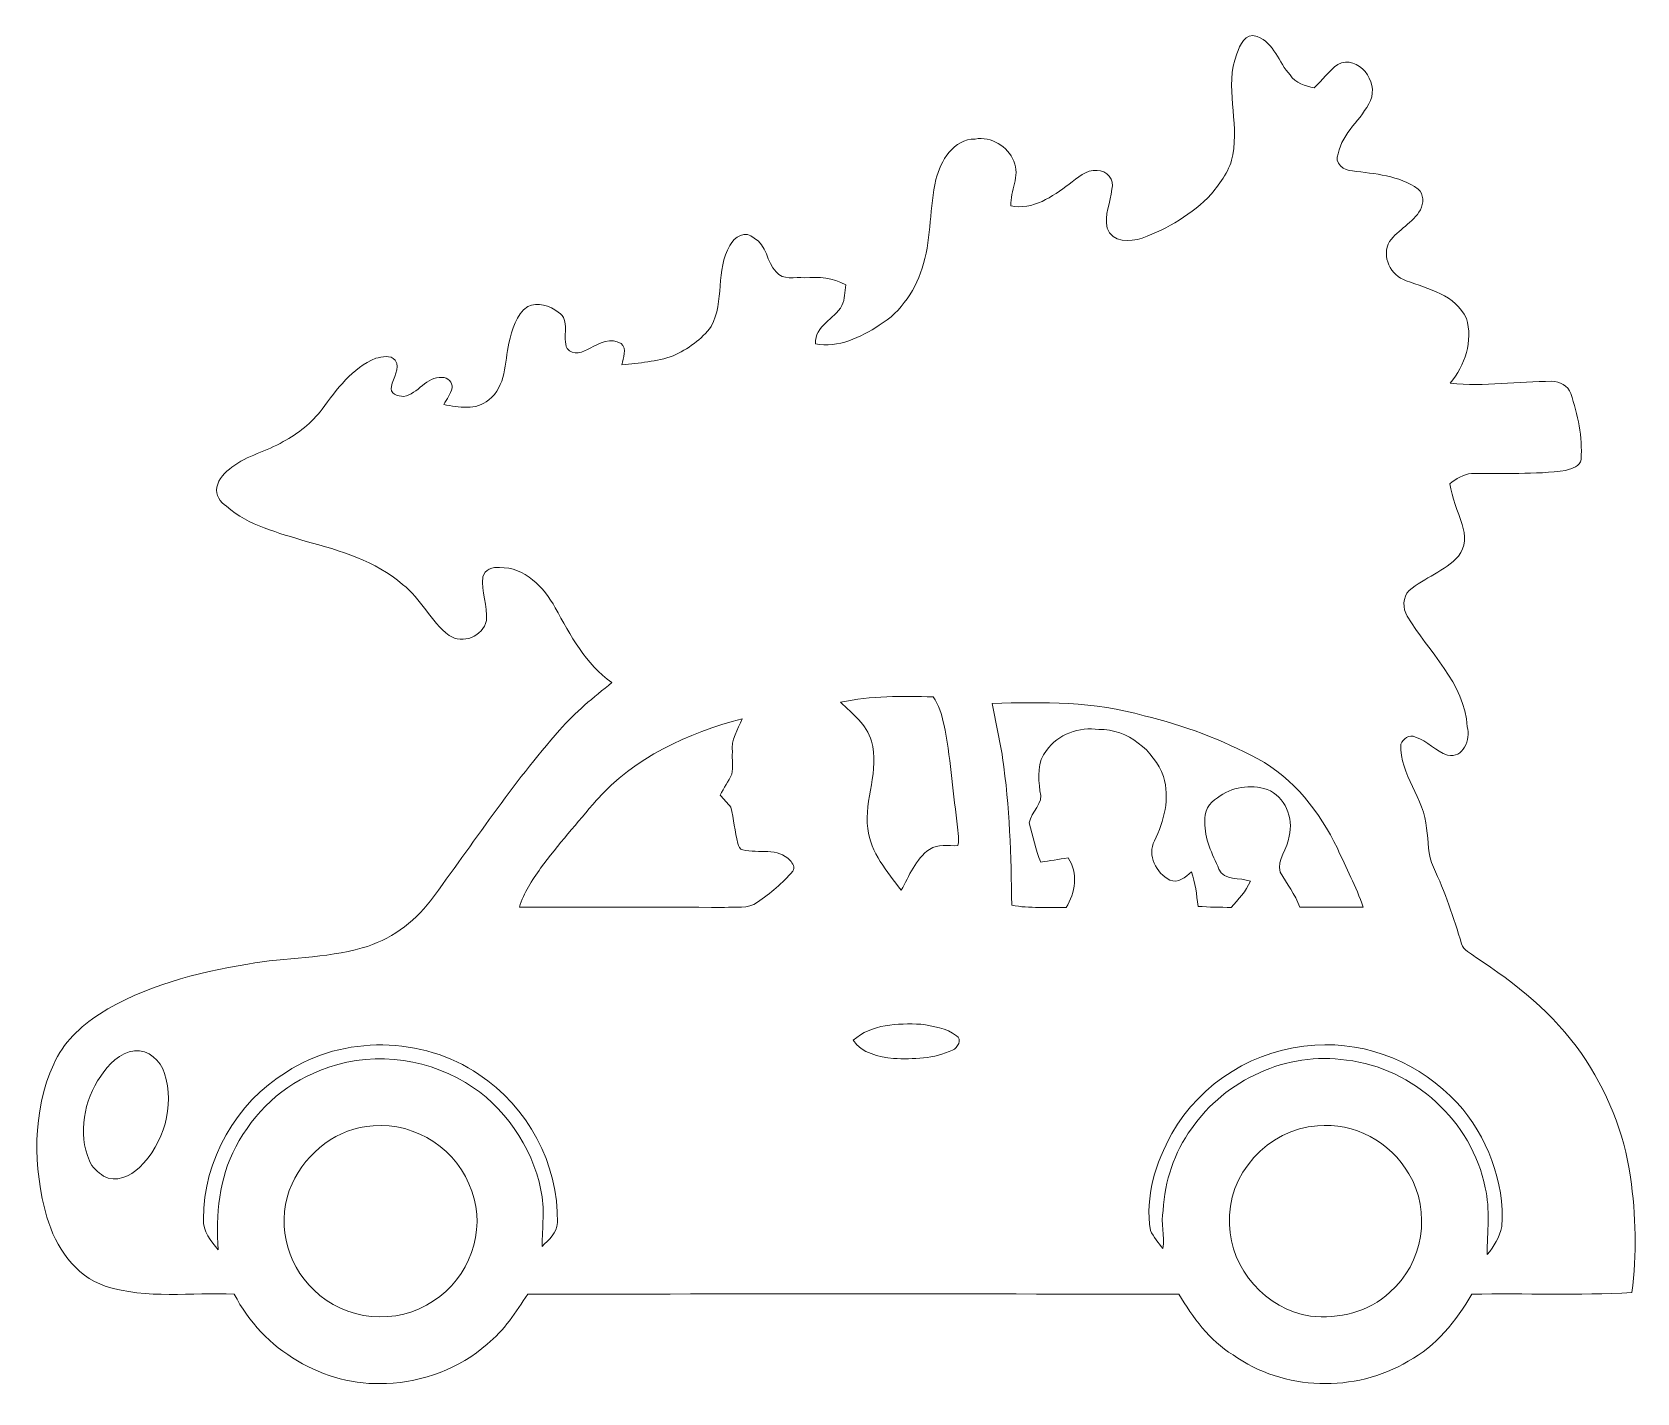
# Model space of a CAD drawing. Header units: centimetres. Extents: x -16.3 to 16.2, y -13.8 to 13.7.
import ezdxf

# ---------------------------------------------------------------- set-up
doc = ezdxf.new("R2010")
doc.units = ezdxf.units.CM
doc.header["$MEASUREMENT"] = 0
doc.layers.add('Layer 1', color=7, linetype='Continuous')

msp = doc.modelspace()

# ---------------------------------------------------------------- linework, layer by layer
at = {"layer": 'Layer 1', "lineweight": 9}
for points, knots in [([(8.11517, 13.27845), (8.1822, 13.45131), (8.28062, 13.72048), (8.53039, 13.63334), (8.53039, 13.63334), (8.87506, 13.50352), (8.96396, 13.10418), (9.19644, 12.85229), (9.19644, 12.85229), (9.30686, 12.69002), (9.50124, 12.62722), (9.68468, 12.5923), (9.68468, 12.5923), (9.84837, 12.74434), (9.98137, 12.93343), (10.16128, 13.06643), (10.16128, 13.06643), (10.58215, 13.27457), (10.99701, 12.71436), (10.82274, 12.33583), (10.82274, 12.33583), (10.65306, 11.95024), (10.24983, 11.68566), (10.17328, 11.25633), (10.17328, 11.25633), (10.07132, 11.07253), (10.29569, 10.90179), (10.45903, 10.91237), (10.45903, 10.91237), (10.91411, 10.84852), (11.40306, 10.82276), (11.78865, 10.54089), (11.78865, 10.54089), (11.91177, 10.44141), (11.89977, 10.25267), (11.83733, 10.12038), (11.83733, 10.12038), (11.68317, 9.85651), (11.3886, 9.72139), (11.20939, 9.47939), (11.20939, 9.47939), (11.03935, 9.18446), (11.23161, 8.78124), (11.54805, 8.68599), (11.54805, 8.68599), (11.99467, 8.51877), (12.5443, 8.39918), (12.76761, 7.92222), (12.76761, 7.92222), (12.90484, 7.46961), (12.73444, 6.96549), (12.44164, 6.60954), (12.44164, 6.60954), (13.12709, 6.54039), (13.81147, 6.64341), (14.49692, 6.6487), (14.49692, 6.6487), (14.66026, 6.65187), (14.8243, 6.56015), (14.87933, 6.40069), (14.87933, 6.40069), (15.02715, 5.97454), (15.11957, 5.52122), (15.08924, 5.0679), (15.08924, 5.0679), (15.07971, 4.91762), (14.90085, 4.8834), (14.78408, 4.84565), (14.78408, 4.84565), (14.15085, 4.75181), (13.50844, 4.79838), (12.87132, 4.77968), (12.87132, 4.77968), (12.70305, 4.77051), (12.56052, 4.67172), (12.43035, 4.57436), (12.43035, 4.57436), (12.47692, 4.2879), (12.59016, 4.02086), (12.68364, 3.74816), (12.68364, 3.74816), (12.74644, 3.53861), (12.7602, 3.28214), (12.60462, 3.11034), (12.60462, 3.11034), (12.33122, 2.80201), (11.91953, 2.67324), (11.60908, 2.41112), (11.60908, 2.41112), (11.47009, 2.28095), (11.47397, 2.04705), (11.57063, 1.89183), (11.57063, 1.89183), (12.00525, 1.16793), (12.72492, 0.54246), (12.7856, -0.35007), (12.7856, -0.35007), (12.85792, -0.6016), (12.7034, -0.99354), (12.38484, -0.92404), (12.38484, -0.92404), (12.15024, -0.83761), (11.97386, -0.63759), (11.73502, -0.55539), (11.73502, -0.55539), (11.60344, -0.49683), (11.48667, -0.59243), (11.43904, -0.70179), (11.43904, -0.70179), (11.41858, -1.32092), (11.91741, -1.79717), (11.96186, -2.40394), (11.96186, -2.40394), (12.00278, -2.665), (11.98126, -2.94581), (12.10015, -3.18958), (12.10015, -3.18958), (12.33404, -3.68982), (12.50902, -4.2144), (12.66883, -4.74214), (12.66883, -4.74214), (12.70904, -4.8755), (12.85509, -4.92948), (12.95422, -5.01485), (12.95422, -5.01485), (13.76879, -5.53943), (14.5389, -6.16385), (15.09523, -6.96571), (15.09523, -6.96571), (15.61487, -7.70655), (15.96307, -8.56873), (16.09042, -9.4655), (16.09042, -9.4655), (16.20013, -10.24055), (16.22024, -11.02971), (16.11758, -11.80688), (16.11758, -11.80688), (15.03949, -11.86685), (13.95894, -11.81676), (12.88014, -11.83828), (12.88014, -11.83828), (12.56264, -12.38156), (12.14954, -12.88956), (11.59039, -13.19718), (11.59039, -13.19718), (10.513, -13.83747), (9.0652, -13.80043), (8.04038, -13.06806), (8.04038, -13.06806), (7.56096, -12.77314), (7.22829, -12.30994), (6.94219, -11.83687), (6.94219, -11.83687), (2.54693, -11.83193), (-1.84868, -11.8344), (-6.24394, -11.83546), (-6.24394, -11.83546), (-6.4796, -12.20129), (-6.72266, -12.57558), (-7.0645, -12.85252), (-7.0645, -12.85252), (-7.62754, -13.34041), (-8.36167, -13.61698), (-9.10497, -13.64591), (-9.10497, -13.64591), (-10.37074, -13.7147), (-11.61534, -12.96258), (-12.18648, -11.83828), (-12.18648, -11.83828), (-13.05502, -11.79383), (-13.95566, -11.9487), (-14.79845, -11.67318), (-14.79845, -11.67318), (-15.41687, -11.46716), (-15.8021, -10.87837), (-15.98096, -10.28041), (-15.98096, -10.28041), (-16.26495, -9.27182), (-16.28082, -8.1461), (-15.84303, -7.17738), (-15.84303, -7.17738), (-15.65323, -6.75017), (-15.30151, -6.41891), (-14.91593, -6.16667), (-14.91593, -6.16667), (-14.01352, -5.5927), (-12.95554, -5.32918), (-11.91202, -5.1542), (-11.91202, -5.1542), (-11.14261, -5.01379), (-10.34886, -5.04343), (-9.59286, -4.82505), (-9.59286, -4.82505), (-9.04394, -4.6716), (-8.55393, -4.32799), (-8.21385, -3.87115), (-8.21385, -3.87115), (-7.34849, -2.7158), (-6.55862, -1.49942), (-5.59942, -0.4171), (-5.59942, -0.4171), (-5.28439, -0.05444), (-4.91079, 0.24789), (-4.5365, 0.54634), (-4.5365, 0.54634), (-5.0699, 0.91993), (-5.38246, 1.50484), (-5.68549, 2.06328), (-5.68549, 2.06328), (-5.91515, 2.47885), (-6.30109, 2.88914), (-6.81262, 2.87503), (-6.81262, 2.87503), (-6.94985, 2.90396), (-7.11989, 2.83129), (-7.15058, 2.6863), (-7.15058, 2.6863), (-7.18551, 2.3889), (-7.05145, 2.10173), (-7.08073, 1.80434), (-7.08073, 1.80434), (-7.14494, 1.48614), (-7.56721, 1.31117), (-7.83356, 1.50307), (-7.83356, 1.50307), (-8.21668, 1.78071), (-8.39589, 2.25272), (-8.77653, 2.53495), (-8.77653, 2.53495), (-9.33075, 3.01015), (-10.03948, 3.22358), (-10.73092, 3.40561), (-10.73092, 3.40561), (-11.28972, 3.58376), (-11.89297, 3.71853), (-12.34523, 4.11822), (-12.34523, 4.11822), (-12.47364, 4.1983), (-12.56889, 4.35035), (-12.53714, 4.50416), (-12.53714, 4.50416), (-12.50928, 4.67984), (-12.36993, 4.80931), (-12.2327, 4.90809), (-12.2327, 4.90809), (-11.92437, 5.14939), (-11.52961, 5.23124), (-11.19518, 5.42632), (-11.19518, 5.42632), (-10.89461, 5.59319), (-10.61239, 5.80379), (-10.40919, 6.08496), (-10.40919, 6.08496), (-10.10827, 6.4836), (-9.80206, 6.91963), (-9.32122, 7.11436), (-9.32122, 7.11436), (-9.19704, 7.14364), (-9.02101, 7.19092), (-8.92682, 7.07485), (-8.92682, 7.07485), (-8.81111, 6.90728), (-8.98009, 6.71819), (-9.00125, 6.54674), (-9.00125, 6.54674), (-9.0584, 6.40105), (-8.86755, 6.33966), (-8.75607, 6.34319), (-8.75607, 6.34319), (-8.45656, 6.38976), (-8.30311, 6.75312), (-7.97573, 6.72525), (-7.97573, 6.72525), (-7.86143, 6.74183), (-7.76441, 6.62294), (-7.77464, 6.51535), (-7.77464, 6.51535), (-7.80322, 6.39046), (-7.88224, 6.28569), (-7.94468, 6.17633), (-7.94468, 6.17633), (-7.63988, 6.12941), (-7.28957, 6.04721), (-7.03346, 6.27369), (-7.03346, 6.27369), (-6.67821, 6.54357), (-6.71173, 7.0297), (-6.62283, 7.42199), (-6.62283, 7.42199), (-6.55721, 7.69221), (-6.48242, 7.99419), (-6.24429, 8.16458), (-6.24429, 8.16458), (-6.03721, 8.25525), (-5.7945, 8.18328), (-5.62411, 8.04887), (-5.62411, 8.04887), (-5.36799, 7.89012), (-5.55426, 7.53946), (-5.4449, 7.31227), (-5.4449, 7.31227), (-5.33342, 7.15811), (-5.11153, 7.24031), (-4.97712, 7.32074), (-4.97712, 7.32074), (-4.79791, 7.42587), (-4.54955, 7.53487), (-4.35341, 7.41634), (-4.35341, 7.41634), (-4.22358, 7.30627), (-4.31495, 7.12248), (-4.334, 6.98384), (-4.334, 6.98384), (-3.98616, 7.02053), (-3.63056, 7.04698), (-3.29825, 7.16234), (-3.29825, 7.16234), (-3.00297, 7.30063), (-2.7204, 7.49466), (-2.52743, 7.76101), (-2.52743, 7.76101), (-2.25544, 8.26583), (-2.43994, 8.90224), (-2.14925, 9.3993), (-2.14925, 9.3993), (-2.06776, 9.5697), (-1.82223, 9.71856), (-1.65889, 9.54677), (-1.65889, 9.54677), (-1.39642, 9.40742), (-1.40877, 9.06276), (-1.21157, 8.86519), (-1.21157, 8.86519), (-1.08139, 8.68599), (-0.82245, 8.76819), (-0.63901, 8.74526), (-0.63901, 8.74526), (-0.35149, 8.7696), (-0.05904, 8.74173), (0.19884, 8.60308), (0.19884, 8.60308), (0.17661, 8.46374), (0.18296, 8.3124), (0.12123, 8.18152), (0.12123, 8.18152), (-0.03435, 7.90106), (-0.42875, 7.7797), (-0.41782, 7.40858), (-0.41782, 7.40858), (0.04397, 7.31721), (0.49835, 7.53911), (0.87547, 7.78394), (0.87547, 7.78394), (1.32843, 8.05522), (1.63464, 8.52865), (1.77117, 9.03206), (1.77117, 9.03206), (1.93451, 9.58663), (1.89429, 10.17401), (2.02376, 10.73457), (2.02376, 10.73457), (2.11336, 11.11134), (2.38536, 11.55795), (2.81892, 11.55513), (2.81892, 11.55513), (3.14348, 11.61651), (3.47826, 11.40202), (3.60209, 11.10569), (3.60209, 11.10569), (3.73261, 10.80266), (3.52871, 10.50879), (3.54035, 10.20293), (3.54035, 10.20293), (3.98908, 10.10698), (4.38384, 10.3892), (4.71969, 10.64285), (4.71969, 10.64285), (4.89114, 10.76456), (5.06118, 10.93706), (5.28977, 10.92084), (5.28977, 10.92084), (5.4771, 10.92719), (5.65208, 10.72787), (5.58576, 10.53878), (5.58576, 10.53878), (5.56812, 10.27737), (5.4263, 10.01173), (5.49227, 9.75067), (5.49227, 9.75067), (5.59634, 9.45293), (5.95229, 9.47339), (6.20135, 9.54747), (6.20135, 9.54747), (6.72241, 9.74256), (7.21771, 10.03254), (7.60082, 10.44071), (7.60082, 10.44071), (7.78956, 10.67636), (7.98676, 10.92966), (8.03615, 11.23693), (8.03615, 11.23693), (8.16668, 11.91073), (7.86541, 12.6177), (8.11517, 13.27845), (8.11517, 13.27845), (8.11517, 13.27845), (8.11517, 13.27845), (8.11517, 13.27845)], [0, 0, 0, 0, 0.00970874, 0.00970874, 0.00970874, 0.00970874, 0.01941748, 0.01941748, 0.01941748, 0.01941748, 0.02912621, 0.02912621, 0.02912621, 0.02912621, 0.03883495, 0.03883495, 0.03883495, 0.03883495, 0.04854369, 0.04854369, 0.04854369, 0.04854369, 0.05825243, 0.05825243, 0.05825243, 0.05825243, 0.06796117, 0.06796117, 0.06796117, 0.06796117, 0.0776699, 0.0776699, 0.0776699, 0.0776699, 0.08737864, 0.08737864, 0.08737864, 0.08737864, 0.09708738, 0.09708738, 0.09708738, 0.09708738, 0.10679612, 0.10679612, 0.10679612, 0.10679612, 0.11650485, 0.11650485, 0.11650485, 0.11650485, 0.12621359, 0.12621359, 0.12621359, 0.12621359, 0.13592233, 0.13592233, 0.13592233, 0.13592233, 0.14563107, 0.14563107, 0.14563107, 0.14563107, 0.15533981, 0.15533981, 0.15533981, 0.15533981, 0.16504854, 0.16504854, 0.16504854, 0.16504854, 0.17475728, 0.17475728, 0.17475728, 0.17475728, 0.18446602, 0.18446602, 0.18446602, 0.18446602, 0.19417476, 0.19417476, 0.19417476, 0.19417476, 0.2038835, 0.2038835, 0.2038835, 0.2038835, 0.21359223, 0.21359223, 0.21359223, 0.21359223, 0.22330097, 0.22330097, 0.22330097, 0.22330097, 0.23300971, 0.23300971, 0.23300971, 0.23300971, 0.24271845, 0.24271845, 0.24271845, 0.24271845, 0.25242718, 0.25242718, 0.25242718, 0.25242718, 0.26213592, 0.26213592, 0.26213592, 0.26213592, 0.27184466, 0.27184466, 0.27184466, 0.27184466, 0.2815534, 0.2815534, 0.2815534, 0.2815534, 0.29126214, 0.29126214, 0.29126214, 0.29126214, 0.30097087, 0.30097087, 0.30097087, 0.30097087, 0.31067961, 0.31067961, 0.31067961, 0.31067961, 0.32038835, 0.32038835, 0.32038835, 0.32038835, 0.33009709, 0.33009709, 0.33009709, 0.33009709, 0.33980583, 0.33980583, 0.33980583, 0.33980583, 0.34951456, 0.34951456, 0.34951456, 0.34951456, 0.3592233, 0.3592233, 0.3592233, 0.3592233, 0.36893204, 0.36893204, 0.36893204, 0.36893204, 0.37864078, 0.37864078, 0.37864078, 0.37864078, 0.38834951, 0.38834951, 0.38834951, 0.38834951, 0.39805825, 0.39805825, 0.39805825, 0.39805825, 0.40776699, 0.40776699, 0.40776699, 0.40776699, 0.41747573, 0.41747573, 0.41747573, 0.41747573, 0.42718447, 0.42718447, 0.42718447, 0.42718447, 0.4368932, 0.4368932, 0.4368932, 0.4368932, 0.44660194, 0.44660194, 0.44660194, 0.44660194, 0.45631068, 0.45631068, 0.45631068, 0.45631068, 0.46601942, 0.46601942, 0.46601942, 0.46601942, 0.47572816, 0.47572816, 0.47572816, 0.47572816, 0.48543689, 0.48543689, 0.48543689, 0.48543689, 0.49514563, 0.49514563, 0.49514563, 0.49514563, 0.50485437, 0.50485437, 0.50485437, 0.50485437, 0.51456311, 0.51456311, 0.51456311, 0.51456311, 0.52427184, 0.52427184, 0.52427184, 0.52427184, 0.53398058, 0.53398058, 0.53398058, 0.53398058, 0.54368932, 0.54368932, 0.54368932, 0.54368932, 0.55339806, 0.55339806, 0.55339806, 0.55339806, 0.5631068, 0.5631068, 0.5631068, 0.5631068, 0.57281553, 0.57281553, 0.57281553, 0.57281553, 0.58252427, 0.58252427, 0.58252427, 0.58252427, 0.59223301, 0.59223301, 0.59223301, 0.59223301, 0.60194175, 0.60194175, 0.60194175, 0.60194175, 0.61165049, 0.61165049, 0.61165049, 0.61165049, 0.62135922, 0.62135922, 0.62135922, 0.62135922, 0.63106796, 0.63106796, 0.63106796, 0.63106796, 0.6407767, 0.6407767, 0.6407767, 0.6407767, 0.65048544, 0.65048544, 0.65048544, 0.65048544, 0.66019417, 0.66019417, 0.66019417, 0.66019417, 0.66990291, 0.66990291, 0.66990291, 0.66990291, 0.67961165, 0.67961165, 0.67961165, 0.67961165, 0.68932039, 0.68932039, 0.68932039, 0.68932039, 0.69902913, 0.69902913, 0.69902913, 0.69902913, 0.70873786, 0.70873786, 0.70873786, 0.70873786, 0.7184466, 0.7184466, 0.7184466, 0.7184466, 0.72815534, 0.72815534, 0.72815534, 0.72815534, 0.73786408, 0.73786408, 0.73786408, 0.73786408, 0.74757282, 0.74757282, 0.74757282, 0.74757282, 0.75728155, 0.75728155, 0.75728155, 0.75728155, 0.76699029, 0.76699029, 0.76699029, 0.76699029, 0.77669903, 0.77669903, 0.77669903, 0.77669903, 0.78640777, 0.78640777, 0.78640777, 0.78640777, 0.7961165, 0.7961165, 0.7961165, 0.7961165, 0.80582524, 0.80582524, 0.80582524, 0.80582524, 0.81553398, 0.81553398, 0.81553398, 0.81553398, 0.82524272, 0.82524272, 0.82524272, 0.82524272, 0.83495146, 0.83495146, 0.83495146, 0.83495146, 0.84466019, 0.84466019, 0.84466019, 0.84466019, 0.85436893, 0.85436893, 0.85436893, 0.85436893, 0.86407767, 0.86407767, 0.86407767, 0.86407767, 0.87378641, 0.87378641, 0.87378641, 0.87378641, 0.88349515, 0.88349515, 0.88349515, 0.88349515, 0.89320388, 0.89320388, 0.89320388, 0.89320388, 0.90291262, 0.90291262, 0.90291262, 0.90291262, 0.91262136, 0.91262136, 0.91262136, 0.91262136, 0.9223301, 0.9223301, 0.9223301, 0.9223301, 0.93203883, 0.93203883, 0.93203883, 0.93203883, 0.94174757, 0.94174757, 0.94174757, 0.94174757, 0.95145631, 0.95145631, 0.95145631, 0.95145631, 0.96116505, 0.96116505, 0.96116505, 0.96116505, 0.97087379, 0.97087379, 0.97087379, 0.97087379, 0.98058252, 0.98058252, 0.98058252, 0.98058252, 1, 1, 1, 1]), ([(0.09442, 0.14911), (0.33289, -0.08725), (0.62217, -0.29751), (0.71813, -0.63759), (0.71813, -0.63759), (0.88958, -1.22884), (0.56714, -1.81551), (0.64158, -2.411), (0.64158, -2.411), (0.70366, -2.89642), (1.03457, -3.28448), (1.32138, -3.65948), (1.32138, -3.65948), (1.48013, -3.36738), (1.61171, -3.0273), (1.89358, -2.8301), (1.89358, -2.8301), (2.06115, -2.70945), (2.27317, -2.77083), (2.46438, -2.75178), (2.46438, -2.75178), (2.51729, -2.59268), (2.44921, -2.42017), (2.44991, -2.25895), (2.44991, -2.25895), (2.35819, -1.6049), (2.31939, -0.94274), (2.18498, -0.29504), (2.18498, -0.29504), (2.137, -0.10313), (2.08832, 0.09866), (1.96661, 0.25882), (1.96661, 0.25882), (1.3436, 0.27188), (0.70613, 0.28669), (0.09442, 0.14911), (0.09442, 0.14911), (0.09442, 0.14911), (0.09442, 0.14911), (0.09442, 0.14911)], [0, 0, 0, 0, 0.09090909, 0.09090909, 0.09090909, 0.09090909, 0.18181818, 0.18181818, 0.18181818, 0.18181818, 0.27272727, 0.27272727, 0.27272727, 0.27272727, 0.36363636, 0.36363636, 0.36363636, 0.36363636, 0.45454545, 0.45454545, 0.45454545, 0.45454545, 0.54545455, 0.54545455, 0.54545455, 0.54545455, 0.63636364, 0.63636364, 0.63636364, 0.63636364, 0.72727273, 0.72727273, 0.72727273, 0.72727273, 0.81818182, 0.81818182, 0.81818182, 0.81818182, 1, 1, 1, 1]), ([(3.16323, 0.12547), (3.22673, -0.24212), (3.31316, -0.60548), (3.37384, -0.97378), (3.37384, -0.97378), (3.51707, -1.96297), (3.5467, -2.9638), (3.55834, -3.96181), (3.55834, -3.96181), (3.921, -4.03307), (4.29459, -3.99355), (4.66218, -4.00979), (4.66218, -4.00979), (4.84386, -3.71204), (4.91548, -3.30353), (4.69887, -3.00472), (4.69887, -3.00472), (4.51366, -3.03048), (4.32951, -3.05976), (4.14536, -3.0908), (4.14536, -3.0908), (4.04482, -2.83292), (3.98168, -2.56164), (3.91429, -2.29423), (3.91429, -2.29423), (3.94781, -2.06563), (4.21874, -1.90265), (4.13019, -1.64688), (4.13019, -1.64688), (4.09986, -1.37419), (4.07163, -1.05139), (4.26496, -0.82773), (4.26496, -0.82773), (4.49356, -0.49048), (4.93135, -0.35042), (5.32435, -0.40087), (5.32435, -0.40087), (5.90996, -0.39734), (6.43242, -0.82103), (6.6328, -1.35549), (6.6328, -1.35549), (6.76791, -1.79329), (6.64338, -2.26036), (6.44794, -2.65935), (6.44794, -2.65935), (6.29978, -2.94757), (6.4871, -3.3127), (6.75768, -3.45169), (6.75768, -3.45169), (6.92843, -3.52789), (7.08012, -3.38925), (7.19866, -3.28553), (7.19866, -3.28553), (7.28015, -3.51025), (7.30237, -3.74838), (7.33377, -3.98404), (7.33377, -3.98404), (7.55672, -4.00309), (7.78003, -4.00203), (8.0044, -4.00697), (8.0044, -4.00697), (8.14692, -3.84045), (8.30885, -3.6817), (8.39175, -3.47498), (8.39175, -3.47498), (8.18079, -3.39243), (7.85764, -3.47357), (7.75499, -3.23015), (7.75499, -3.23015), (7.62622, -2.925), (7.45195, -2.6149), (7.47276, -2.27342), (7.47276, -2.27342), (7.44489, -2.07833), (7.55355, -1.8776), (7.72465, -1.78482), (7.72465, -1.78482), (8.00757, -1.56821), (8.39246, -1.5033), (8.73147, -1.61795), (8.73147, -1.61795), (9.09237, -1.75624), (9.27299, -2.19863), (9.17703, -2.56199), (9.17703, -2.56199), (9.15798, -2.8181), (8.9248, -3.0333), (8.99571, -3.29471), (8.99571, -3.29471), (9.1287, -3.5286), (9.29804, -3.74344), (9.39611, -3.99744), (9.39611, -3.99744), (9.82156, -4.00344), (10.24736, -4.00344), (10.67316, -3.99779), (10.67316, -3.99779), (10.53981, -3.58504), (10.32815, -3.20404), (10.15387, -2.80858), (10.15387, -2.80858), (9.79722, -2.0741), (9.27017, -1.389), (8.54133, -0.99636), (8.54133, -0.99636), (7.81496, -0.61077), (7.04061, -0.31409), (6.24051, -0.12324), (6.24051, -0.12324), (5.24321, 0.16463), (4.19122, 0.15652), (3.16323, 0.12547), (3.16323, 0.12547), (3.16323, 0.12547), (3.16323, 0.12547), (3.16323, 0.12547)], [0, 0, 0, 0, 0.03333333, 0.03333333, 0.03333333, 0.03333333, 0.06666667, 0.06666667, 0.06666667, 0.06666667, 0.1, 0.1, 0.1, 0.1, 0.13333333, 0.13333333, 0.13333333, 0.13333333, 0.16666667, 0.16666667, 0.16666667, 0.16666667, 0.2, 0.2, 0.2, 0.2, 0.23333333, 0.23333333, 0.23333333, 0.23333333, 0.26666667, 0.26666667, 0.26666667, 0.26666667, 0.3, 0.3, 0.3, 0.3, 0.33333333, 0.33333333, 0.33333333, 0.33333333, 0.36666667, 0.36666667, 0.36666667, 0.36666667, 0.4, 0.4, 0.4, 0.4, 0.43333333, 0.43333333, 0.43333333, 0.43333333, 0.46666667, 0.46666667, 0.46666667, 0.46666667, 0.5, 0.5, 0.5, 0.5, 0.53333333, 0.53333333, 0.53333333, 0.53333333, 0.56666667, 0.56666667, 0.56666667, 0.56666667, 0.6, 0.6, 0.6, 0.6, 0.63333333, 0.63333333, 0.63333333, 0.63333333, 0.66666667, 0.66666667, 0.66666667, 0.66666667, 0.7, 0.7, 0.7, 0.7, 0.73333333, 0.73333333, 0.73333333, 0.73333333, 0.76666667, 0.76666667, 0.76666667, 0.76666667, 0.8, 0.8, 0.8, 0.8, 0.83333333, 0.83333333, 0.83333333, 0.83333333, 0.86666667, 0.86666667, 0.86666667, 0.86666667, 0.9, 0.9, 0.9, 0.9, 0.93333333, 0.93333333, 0.93333333, 0.93333333, 1, 1, 1, 1]), ([(-4.85259, -1.83527), (-5.23147, -2.29211), (-5.63081, -2.73238), (-5.98148, -3.21216), (-5.98148, -3.21216), (-6.15575, -3.45452), (-6.32473, -3.70957), (-6.41116, -3.99815), (-6.41116, -3.99815), (-5.02792, -4.00838), (-3.64432, -3.99885), (-2.26108, -4.00591), (-2.26108, -4.00591), (-2.04024, -3.98262), (-1.77989, -4.04471), (-1.58939, -3.90078), (-1.58939, -3.90078), (-1.33116, -3.71628), (-1.07434, -3.52084), (-0.87749, -3.26931), (-0.87749, -3.26931), (-0.81893, -3.20334), (-0.8796, -3.10985), (-0.92829, -3.05694), (-0.92829, -3.05694), (-1.17241, -2.78142), (-1.56823, -2.91829), (-1.88361, -2.84245), (-1.88361, -2.84245), (-1.95169, -2.83751), (-1.96651, -2.7606), (-1.98874, -2.70945), (-1.98874, -2.70945), (-2.05224, -2.4685), (-2.06599, -2.21662), (-2.12914, -1.97567), (-2.12914, -1.97567), (-2.19899, -1.89136), (-2.27166, -1.81234), (-2.34469, -1.7319), (-2.34469, -1.7319), (-2.27131, -1.58762), (-2.17818, -1.45285), (-2.11044, -1.3061), (-2.11044, -1.3061), (-2.07728, -1.16111), (-2.1115, -1.00871), (-2.0981, -0.86195), (-2.0981, -0.86195), (-2.13126, -0.6143), (-1.9905, -0.40334), (-1.89843, -0.18709), (-1.89843, -0.18709), (-3.00156, -0.47143), (-4.08318, -0.97131), (-4.85259, -1.83527), (-4.85259, -1.83527), (-4.85259, -1.83527), (-4.85259, -1.83527), (-4.85259, -1.83527)], [0, 0, 0, 0, 0.0625, 0.0625, 0.0625, 0.0625, 0.125, 0.125, 0.125, 0.125, 0.1875, 0.1875, 0.1875, 0.1875, 0.25, 0.25, 0.25, 0.25, 0.3125, 0.3125, 0.3125, 0.3125, 0.375, 0.375, 0.375, 0.375, 0.4375, 0.4375, 0.4375, 0.4375, 0.5, 0.5, 0.5, 0.5, 0.5625, 0.5625, 0.5625, 0.5625, 0.625, 0.625, 0.625, 0.625, 0.6875, 0.6875, 0.6875, 0.6875, 0.75, 0.75, 0.75, 0.75, 0.8125, 0.8125, 0.8125, 0.8125, 0.875, 0.875, 0.875, 0.875, 1, 1, 1, 1]), ([(0.34736, -6.69654), (0.52234, -6.96889), (0.86771, -7.02322), (1.16157, -7.06661), (1.16157, -7.06661), (1.56268, -7.07754), (1.99024, -7.07331), (2.35925, -6.89445), (2.35925, -6.89445), (2.46332, -6.85459), (2.56245, -6.67855), (2.44039, -6.60412), (2.44039, -6.60412), (2.23437, -6.4503), (1.96802, -6.41009), (1.72072, -6.37199), (1.72072, -6.37199), (1.25082, -6.35153), (0.71954, -6.36529), (0.34736, -6.69654), (0.34736, -6.69654), (0.34736, -6.69654), (0.34736, -6.69654), (0.34736, -6.69654)], [0, 0, 0, 0, 0.14285714, 0.14285714, 0.14285714, 0.14285714, 0.28571429, 0.28571429, 0.28571429, 0.28571429, 0.42857143, 0.42857143, 0.42857143, 0.42857143, 0.57142857, 0.57142857, 0.57142857, 0.57142857, 0.71428571, 0.71428571, 0.71428571, 0.71428571, 1, 1, 1, 1]), ([(-11.12991, -7.33895), (-12.14168, -7.95949), (-12.82007, -9.12365), (-12.80737, -10.31675), (-12.80737, -10.31675), (-12.83066, -10.56722), (-12.65709, -10.76125), (-12.51245, -10.94293), (-12.51245, -10.94293), (-12.55549, -10.23455), (-12.50046, -9.49125), (-12.15544, -8.85659), (-12.15544, -8.85659), (-11.79702, -8.16374), (-11.18812, -7.58625), (-10.45329, -7.31143), (-10.45329, -7.31143), (-9.50608, -6.91668), (-8.37754, -7.01933), (-7.50548, -7.55238), (-7.50548, -7.55238), (-6.71949, -8.01981), (-6.15963, -8.83614), (-5.97583, -9.72867), (-5.97583, -9.72867), (-5.89469, -10.10401), (-5.94902, -10.48961), (-5.95255, -10.8699), (-5.95255, -10.8699), (-5.81779, -10.73761), (-5.6414, -10.5965), (-5.64316, -10.38977), (-5.64316, -10.38977), (-5.61035, -9.20585), (-6.24747, -8.03604), (-7.23384, -7.38764), (-7.23384, -7.38764), (-8.37366, -6.61505), (-9.97386, -6.58542), (-11.12991, -7.33895), (-11.12991, -7.33895), (-11.12991, -7.33895), (-11.12991, -7.33895), (-11.12991, -7.33895)], [0, 0, 0, 0, 0.08333333, 0.08333333, 0.08333333, 0.08333333, 0.16666667, 0.16666667, 0.16666667, 0.16666667, 0.25, 0.25, 0.25, 0.25, 0.33333333, 0.33333333, 0.33333333, 0.33333333, 0.41666667, 0.41666667, 0.41666667, 0.41666667, 0.5, 0.5, 0.5, 0.5, 0.58333333, 0.58333333, 0.58333333, 0.58333333, 0.66666667, 0.66666667, 0.66666667, 0.66666667, 0.75, 0.75, 0.75, 0.75, 0.83333333, 0.83333333, 0.83333333, 0.83333333, 1, 1, 1, 1]), ([(6.80143, -8.58743), (6.47264, -9.17939), (6.25744, -9.86377), (6.3661, -10.54711), (6.3661, -10.54711), (6.43242, -10.68117), (6.52414, -10.80147), (6.62186, -10.91435), (6.62186, -10.91435), (6.6582, -10.65683), (6.57671, -10.39859), (6.62327, -10.14141), (6.62327, -10.14141), (6.65714, -9.55016), (6.85046, -8.96773), (7.19866, -8.48724), (7.19866, -8.48724), (7.88446, -7.49523), (9.13646, -6.91738), (10.33802, -7.09836), (10.33802, -7.09836), (11.69622, -7.25358), (12.88085, -8.34331), (13.14931, -9.68316), (13.14931, -9.68316), (13.25091, -10.12625), (13.18917, -10.58239), (13.18635, -11.03183), (13.18635, -11.03183), (13.33205, -10.87484), (13.43824, -10.67976), (13.48516, -10.47091), (13.48516, -10.47091), (13.54724, -9.55581), (13.18671, -8.64176), (12.58134, -7.96266), (12.58134, -7.96266), (11.85532, -7.17738), (10.77229, -6.71171), (9.69844, -6.79779), (9.69844, -6.79779), (8.51381, -6.85388), (7.38069, -7.55238), (6.80143, -8.58743), (6.80143, -8.58743), (6.80143, -8.58743), (6.80143, -8.58743), (6.80143, -8.58743)], [0, 0, 0, 0, 0.07692308, 0.07692308, 0.07692308, 0.07692308, 0.15384615, 0.15384615, 0.15384615, 0.15384615, 0.23076923, 0.23076923, 0.23076923, 0.23076923, 0.30769231, 0.30769231, 0.30769231, 0.30769231, 0.38461538, 0.38461538, 0.38461538, 0.38461538, 0.46153846, 0.46153846, 0.46153846, 0.46153846, 0.53846154, 0.53846154, 0.53846154, 0.53846154, 0.61538462, 0.61538462, 0.61538462, 0.61538462, 0.69230769, 0.69230769, 0.69230769, 0.69230769, 0.76923077, 0.76923077, 0.76923077, 0.76923077, 0.84615385, 0.84615385, 0.84615385, 0.84615385, 1, 1, 1, 1]), ([(-14.20755, -6.90962), (-14.50635, -6.94948), (-14.73424, -7.18338), (-14.89194, -7.42432), (-14.89194, -7.42432), (-15.23096, -7.91468), (-15.35796, -8.57932), (-15.11983, -9.13918), (-15.11983, -9.13918), (-15.06409, -9.27147), (-14.94909, -9.36883), (-14.83161, -9.44645), (-14.83161, -9.44645), (-14.59102, -9.58615), (-14.28551, -9.45067), (-14.10418, -9.26969), (-14.10418, -9.26969), (-13.611, -8.79062), (-13.38875, -8.02828), (-13.5983, -7.36612), (-13.5983, -7.36612), (-13.67732, -7.10929), (-13.92815, -6.87999), (-14.20755, -6.90962), (-14.20755, -6.90962), (-14.20755, -6.90962), (-14.20755, -6.90962), (-14.20755, -6.90962)], [0, 0, 0, 0, 0.125, 0.125, 0.125, 0.125, 0.25, 0.25, 0.25, 0.25, 0.375, 0.375, 0.375, 0.375, 0.5, 0.5, 0.5, 0.5, 0.625, 0.625, 0.625, 0.625, 0.75, 0.75, 0.75, 0.75, 1, 1, 1, 1]), ([(-9.37167, -8.42868), (-10.08851, -8.46855), (-10.72669, -8.95961), (-11.01561, -9.60484), (-11.01561, -9.60484), (-11.35005, -10.3164), (-11.14932, -11.22374), (-10.57429, -11.75079), (-10.57429, -11.75079), (-9.95763, -12.38262), (-8.87743, -12.47998), (-8.15423, -11.97445), (-8.15423, -11.97445), (-7.43633, -11.52254), (-7.07085, -10.55699), (-7.37848, -9.75407), (-7.37848, -9.75407), (-7.63071, -8.92397), (-8.51407, -8.34965), (-9.37167, -8.42868), (-9.37167, -8.42868), (-9.37167, -8.42868), (-9.37167, -8.42868), (-9.37167, -8.42868)], [0, 0, 0, 0, 0.14285714, 0.14285714, 0.14285714, 0.14285714, 0.28571429, 0.28571429, 0.28571429, 0.28571429, 0.42857143, 0.42857143, 0.42857143, 0.42857143, 0.57142857, 0.57142857, 0.57142857, 0.57142857, 0.71428571, 0.71428571, 0.71428571, 0.71428571, 1, 1, 1, 1]), ([(9.74924, -8.4308), (8.7537, -8.48407), (7.90527, -9.4274), (7.96983, -10.42399), (7.96983, -10.42399), (7.98147, -11.32957), (8.71666, -12.15084), (9.60919, -12.28066), (9.60919, -12.28066), (10.1761, -12.34593), (10.79769, -12.20587), (11.21432, -11.79806), (11.21432, -11.79806), (11.89236, -11.22586), (12.06452, -10.15588), (11.60062, -9.40094), (11.60062, -9.40094), (11.23443, -8.75888), (10.49184, -8.34824), (9.74924, -8.4308)], [0, 0, 0, 0, 0.16666667, 0.16666667, 0.16666667, 0.16666667, 0.33333333, 0.33333333, 0.33333333, 0.33333333, 0.5, 0.5, 0.5, 0.5, 0.66666667, 0.66666667, 0.66666667, 0.66666667, 1, 1, 1, 1])]:
    msp.add_open_spline(points, degree=3, knots=knots, dxfattribs=at)

doc.saveas('drawing.dxf')
